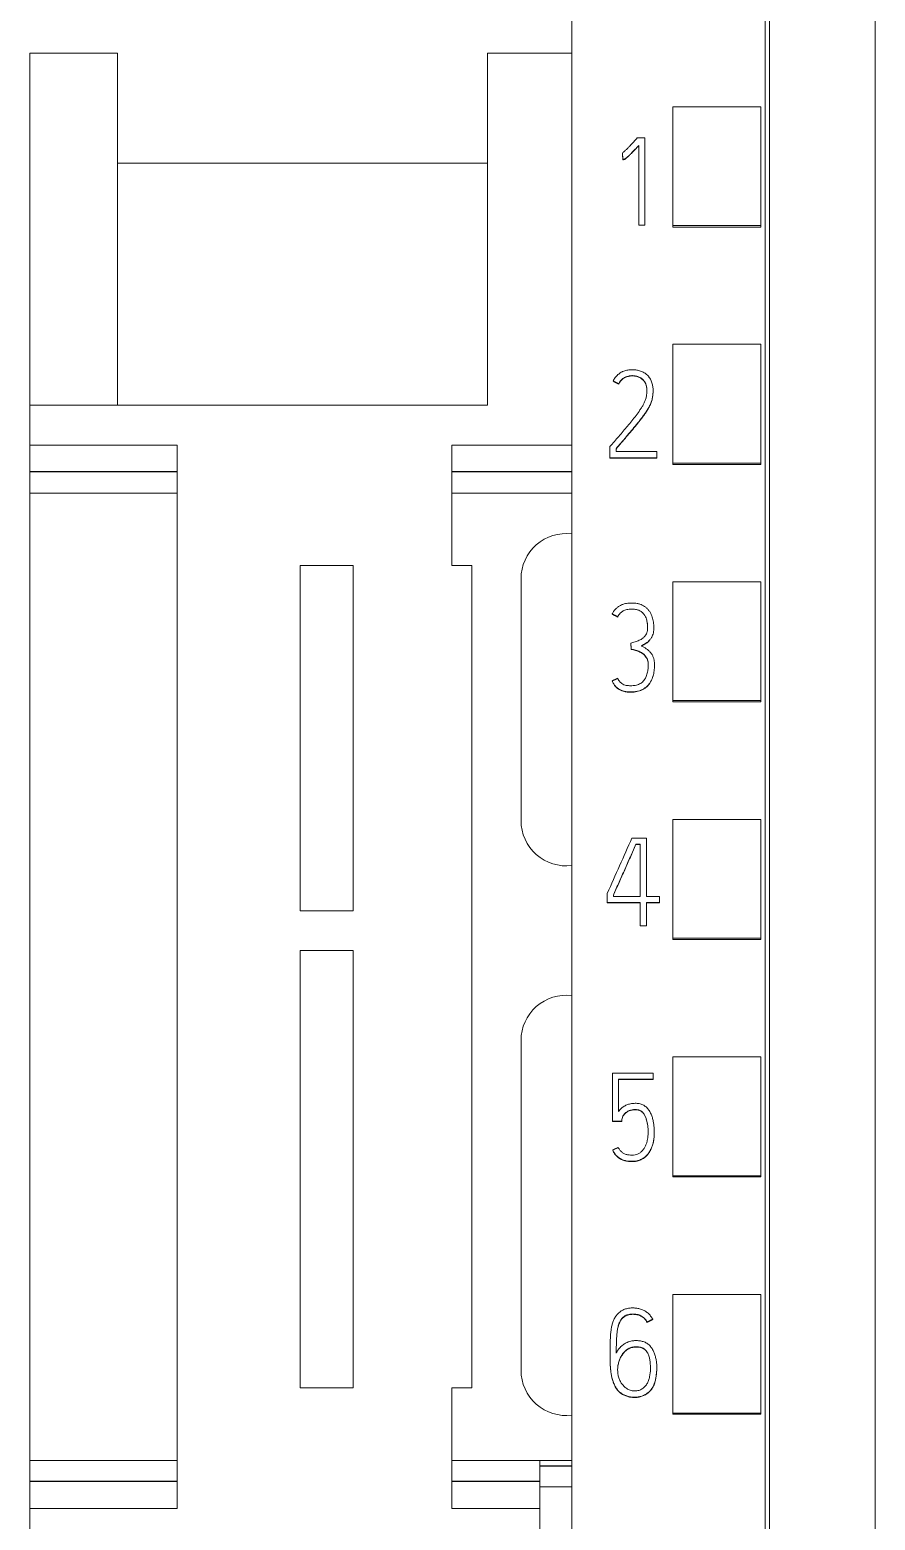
# Model space of a CAD drawing. Header units: millimetres. Extents: x 0 to 594, y 0 to 420.
# Drawn here: x 223.05 to 242.27, y 319.14 to 353.04 of the extents above; entities that cross this region are included whole.
import ezdxf

# ---------------------------------------------------------------- set-up
doc = ezdxf.new("R2010")
doc.units = ezdxf.units.MM
doc.layers.add('1', color=7, linetype='Continuous')

msp = doc.modelspace()

# ---------------------------------------------------------------- linework, layer by layer
at = {"layer": '1', "color": 7, "linetype": 'Continuous', "lineweight": 13}
for p, q in [((235.371, 360.281), (235.371, 246.863)), ((239.771, 358.001), (239.771, 249.185)), ((223.046, 352.501), (223.046, 344.501)), ((225.037, 352.501), (223.046, 352.501)), ((225.037, 352.501), (225.037, 344.501)), ((233.455, 352.501), (233.455, 352.501)), ((233.455, 352.501), (235.371, 352.501)), ((235.371, 352.501), (233.455, 352.501)), ((233.455, 352.501), (233.455, 344.501)), ((237.671, 348.582), (237.671, 351.285)), ((239.671, 351.285), (237.671, 351.285)), ((239.671, 348.582), (239.671, 351.285)), ((237.035, 350.577), (236.86, 350.577)), ((237.035, 348.595), (237.035, 350.577)), ((236.524, 350.233), (236.524, 350.227)), ((236.896, 350.406), (236.896, 348.595)), ((233.455, 350.005), (225.037, 350.005)), ((236.533, 350.086), (236.533, 350.08)), ((236.896, 348.595), (236.896, 348.589)), ((236.896, 348.595), (237.035, 348.595)), ((237.035, 348.589), (236.896, 348.589)), ((237.035, 348.595), (237.035, 348.589)), ((239.671, 348.582), (237.671, 348.582)), ((237.671, 348.549), (237.671, 348.582)), ((239.671, 348.549), (237.671, 348.549)), ((239.671, 348.549), (239.671, 348.582)), ((237.671, 343.18), (237.671, 345.883)), ((239.671, 345.883), (237.671, 345.883)), ((239.671, 343.18), (239.671, 345.883)), ((236.313, 345.049), (236.313, 345.043)), ((236.438, 344.985), (236.438, 344.979)), ((237.22, 344.817), (237.22, 344.824)), ((233.455, 344.501), (223.046, 344.501)), ((223.046, 344.501), (223.046, 343.592)), ((223.046, 343.592), (223.046, 342.983)), ((226.396, 343.592), (223.046, 343.592)), ((226.396, 343.592), (226.396, 319.409)), ((232.646, 340.851), (232.646, 343.592)), ((235.371, 343.592), (232.646, 343.592)), ((236.238, 343.558), (236.238, 343.304)), ((236.377, 343.442), (236.377, 343.508)), ((237.304, 343.442), (236.377, 343.442)), ((237.304, 343.304), (237.304, 343.442)), ((236.238, 343.304), (237.304, 343.304)), ((236.238, 343.304), (236.238, 343.297)), ((237.304, 343.297), (236.238, 343.297)), ((237.304, 343.304), (237.304, 343.297)), ((239.671, 343.18), (237.671, 343.18)), ((237.671, 343.149), (237.671, 343.18)), ((239.671, 343.149), (237.671, 343.149)), ((239.671, 343.149), (239.671, 343.18)), ((223.046, 342.501), (223.046, 342.983)), ((223.046, 342.501), (223.046, 320.501)), ((226.396, 342.501), (223.046, 342.501)), ((235.371, 342.501), (232.646, 342.501)), ((229.196, 333.003), (229.196, 340.851)), ((229.196, 340.851), (230.396, 340.851)), ((230.396, 340.851), (230.396, 333.003)), ((233.096, 340.851), (232.646, 340.851)), ((233.096, 322.151), (233.096, 340.851)), ((234.217, 340.551), (234.217, 335.051)), ((237.671, 337.779), (237.671, 340.482)), ((239.671, 340.482), (237.671, 340.482)), ((239.671, 337.779), (239.671, 340.482)), ((236.29, 339.751), (236.29, 339.745)), ((236.417, 339.687), (236.417, 339.681)), ((237.236, 339.433), (237.236, 339.439)), ((236.714, 339.088), (236.714, 339.082)), ((236.723, 338.95), (236.723, 338.944)), ((237.252, 338.583), (237.252, 338.589)), ((236.29, 338.229), (236.29, 338.223)), ((239.671, 337.779), (237.671, 337.779)), ((237.671, 337.749), (237.671, 337.779)), ((239.671, 337.749), (237.671, 337.749)), ((239.671, 337.749), (239.671, 337.779)), ((237.671, 332.377), (237.671, 335.08)), ((239.671, 335.08), (237.671, 335.08)), ((239.671, 332.377), (239.671, 335.08)), ((236.739, 334.654), (237.069, 334.654)), ((237.069, 334.654), (237.069, 333.328)), ((236.831, 334.516), (236.831, 334.51)), ((236.928, 334.516), (236.831, 334.516)), ((236.831, 334.51), (236.928, 334.51)), ((236.928, 333.328), (236.928, 334.516)), ((236.179, 333.19), (236.179, 333.394)), ((236.179, 333.19), (236.179, 333.184)), ((236.928, 333.19), (236.179, 333.19)), ((236.179, 333.184), (236.928, 333.184)), ((236.318, 333.364), (236.318, 333.328)), ((236.318, 333.328), (236.928, 333.328)), ((236.928, 332.662), (236.928, 333.19)), ((237.069, 333.328), (237.363, 333.328)), ((237.069, 333.19), (237.069, 332.662)), ((237.363, 333.19), (237.069, 333.19)), ((237.069, 333.184), (237.363, 333.184)), ((237.363, 333.328), (237.363, 333.19)), ((237.363, 333.19), (237.363, 333.184)), ((230.396, 333.003), (229.196, 333.003)), ((236.928, 332.662), (236.928, 332.656)), ((237.069, 332.662), (236.928, 332.662)), ((236.928, 332.656), (237.069, 332.656)), ((237.069, 332.662), (237.069, 332.656)), ((237.671, 332.35), (237.671, 332.377)), ((239.671, 332.377), (237.671, 332.377)), ((239.671, 332.35), (237.671, 332.35)), ((239.671, 332.35), (239.671, 332.377)), ((229.196, 322.153), (229.196, 332.098)), ((229.196, 332.098), (230.396, 332.098)), ((230.396, 332.098), (230.396, 322.153)), ((234.217, 322.551), (234.217, 330.051)), ((237.671, 326.976), (237.671, 329.678)), ((239.671, 329.678), (237.671, 329.678)), ((239.671, 326.976), (239.671, 329.678)), ((236.295, 329.31), (236.295, 328.216)), ((237.219, 329.31), (236.295, 329.31)), ((236.434, 328.437), (236.434, 329.172)), ((236.434, 329.172), (237.219, 329.172)), ((237.219, 329.166), (236.434, 329.166)), ((237.219, 329.172), (237.219, 329.31)), ((237.219, 329.172), (237.219, 329.166)), ((236.295, 328.216), (236.295, 328.209)), ((236.295, 328.216), (236.506, 328.216)), ((236.506, 328.209), (236.295, 328.209)), ((236.506, 328.216), (236.506, 328.209)), ((237.247, 327.951), (237.247, 327.957)), ((236.301, 327.56), (236.301, 327.554)), ((237.671, 326.95), (237.671, 326.976)), ((239.671, 326.976), (237.671, 326.976)), ((239.671, 326.95), (237.671, 326.95)), ((239.671, 326.95), (239.671, 326.976)), ((237.671, 321.574), (237.671, 324.276)), ((239.671, 324.276), (237.671, 324.276)), ((239.671, 321.574), (239.671, 324.276)), ((237.212, 323.713), (237.212, 323.707)), ((237.085, 323.647), (237.085, 323.641)), ((236.241, 322.909), (236.241, 322.903)), ((237.304, 322.61), (237.304, 322.617)), ((230.396, 322.153), (229.196, 322.153)), ((232.646, 319.409), (232.646, 322.151)), ((232.646, 322.151), (233.096, 322.151)), ((239.671, 321.574), (237.671, 321.574)), ((237.671, 321.55), (237.671, 321.574)), ((239.671, 321.55), (237.671, 321.55)), ((239.671, 321.55), (239.671, 321.574)), ((223.046, 320.501), (223.046, 320.018)), ((226.396, 320.501), (223.046, 320.501)), ((234.646, 320.501), (232.646, 320.501)), ((235.371, 320.501), (234.646, 320.501)), ((234.646, 320.372), (234.646, 319.901)), ((223.046, 320.018), (223.046, 319.409)), ((234.646, 319.901), (234.646, 301.834)), ((235.371, 319.901), (234.646, 319.901)), ((226.396, 319.409), (223.046, 319.409)), ((223.046, 319.409), (223.046, 304.465)), ((234.646, 319.409), (232.646, 319.409))]:
    msp.add_line(p, q, dxfattribs=at)
at = {"layer": '1', "color": 7, "linetype": 'Continuous', "lineweight": 25}
for p, q in [((226.396, 342.983), (223.046, 342.983)), ((235.371, 342.983), (232.646, 342.983)), ((235.371, 320.372), (234.646, 320.372)), ((226.396, 320.018), (223.046, 320.018)), ((234.646, 320.018), (232.646, 320.018))]:
    msp.add_line(p, q, dxfattribs=at)
at = {"layer": '1', "color": 7, "linetype": 'Continuous', "lineweight": 13}
for centre, start, end in [((235.246, 340.551), 83.025, 180), ((235.246, 335.051), 180, 276.975), ((235.246, 330.051), 83.025, 180), ((235.246, 322.551), 180, 276.975)]:
    msp.add_arc(centre, 1.029, start, end, dxfattribs=at)
msp.add_ellipse((222.243, 239.097), major_axis=(445.97, 1008.13), ratio=0.023126, start_param=1.486101, end_param=1.487357, dxfattribs=at)
for points, knots in [([(239.871, 358.186), (239.871, 355.142), (239.871, 345.572), (239.871, 331.402), (239.871, 316.836), (239.871, 302.626), (239.871, 288.332), (239.871, 272.845), (239.871, 260.206), (239.871, 252.241), (239.871, 248.9)], [0, 0, 0, 0, 0.083934, 0.263736, 0.389889, 0.484142, 0.653794, 0.78188, 0.908517, 1, 1, 1, 1]), ([(242.271, 355.121), (242.271, 353.098), (242.271, 344.549), (242.271, 331.402), (242.271, 316.836), (242.271, 302.626), (242.271, 288.332), (242.271, 272.845), (242.271, 260.087), (242.271, 251.205), (242.271, 246.948), (242.271, 246.15)], [0, 0, 0, 0, 0.055935, 0.236292, 0.362833, 0.457376, 0.627551, 0.756032, 0.883059, 0.978086, 1, 1, 1, 1]), ([(236.86, 350.577), (236.833, 350.547), (236.806, 350.518), (236.752, 350.458), (236.725, 350.429), (236.683, 350.385), (236.669, 350.371), (236.642, 350.342), (236.628, 350.328), (236.599, 350.299), (236.584, 350.286), (236.555, 350.259), (236.539, 350.246), (236.524, 350.233)], [0, 0, 0, 0, 0.25, 0.25, 0.5, 0.5, 0.625, 0.625, 0.75, 0.75, 0.875, 0.875, 1, 1, 1, 1]), ([(236.533, 350.086), (236.538, 350.086), (236.543, 350.087), (236.553, 350.089), (236.558, 350.09), (236.568, 350.094), (236.572, 350.096), (236.581, 350.101), (236.585, 350.104), (236.598, 350.113), (236.606, 350.119), (236.622, 350.132), (236.63, 350.138), (236.653, 350.158), (236.668, 350.172), (236.697, 350.2), (236.712, 350.215), (236.755, 350.258), (236.784, 350.287), (236.84, 350.347), (236.868, 350.376), (236.896, 350.406)], [0, 0, 0, 0, 0.03125, 0.03125, 0.0625, 0.0625, 0.09375, 0.09375, 0.125, 0.125, 0.1875, 0.1875, 0.25, 0.25, 0.375, 0.375, 0.5, 0.5, 0.75, 0.75, 1, 1, 1, 1]), ([(236.896, 350.4), (236.868, 350.37), (236.84, 350.34), (236.784, 350.281), (236.755, 350.252), (236.712, 350.209), (236.697, 350.194), (236.668, 350.166), (236.653, 350.152), (236.63, 350.132), (236.622, 350.125), (236.606, 350.113), (236.598, 350.106), (236.585, 350.098), (236.581, 350.095), (236.572, 350.09), (236.568, 350.087), (236.558, 350.084), (236.553, 350.083), (236.543, 350.081), (236.538, 350.08), (236.533, 350.08)], [0, 0, 0, 0, 0.25, 0.25, 0.5, 0.5, 0.625, 0.625, 0.75, 0.75, 0.8125, 0.8125, 0.875, 0.875, 0.90625, 0.90625, 0.9375, 0.9375, 0.96875, 0.96875, 1, 1, 1, 1]), ([(236.438, 344.985), (236.45, 345.009), (236.463, 345.031), (236.487, 345.061), (236.496, 345.07), (236.515, 345.088), (236.525, 345.097), (236.556, 345.12), (236.579, 345.132), (236.627, 345.151), (236.652, 345.159), (236.69, 345.166), (236.703, 345.168), (236.729, 345.17), (236.742, 345.17), (236.781, 345.17), (236.807, 345.167), (236.844, 345.159), (236.857, 345.155), (236.882, 345.147), (236.894, 345.142), (236.929, 345.125), (236.951, 345.112), (236.981, 345.087), (236.991, 345.079), (237.009, 345.06), (237.017, 345.05), (237.028, 345.034), (237.032, 345.028), (237.038, 345.017), (237.047, 345), (237.054, 344.982), (237.062, 344.957), (237.066, 344.944), (237.071, 344.919), (237.073, 344.906), (237.076, 344.881), (237.078, 344.868), (237.079, 344.842), (237.079, 344.829), (237.079, 344.804), (237.079, 344.791), (237.077, 344.765), (237.076, 344.752), (237.07, 344.714), (237.065, 344.689), (237.056, 344.651), (237.052, 344.639), (237.044, 344.614), (237.039, 344.602), (237.024, 344.566), (237.013, 344.543), (236.99, 344.498), (236.977, 344.476), (236.95, 344.432), (236.936, 344.411), (236.894, 344.347), (236.864, 344.305), (236.771, 344.182), (236.706, 344.103), (236.607, 343.985), (236.574, 343.946), (236.507, 343.868), (236.474, 343.829), (236.407, 343.751), (236.373, 343.713), (236.306, 343.635), (236.272, 343.596), (236.238, 343.558)], [0, 0, 0, 0, 0.03125, 0.03125, 0.046875, 0.046875, 0.0625, 0.0625, 0.09375, 0.09375, 0.125, 0.125, 0.140625, 0.140625, 0.15625, 0.15625, 0.1875, 0.1875, 0.203125, 0.203125, 0.21875, 0.21875, 0.25, 0.25, 0.265625, 0.265625, 0.28125, 0.28125, 0.289063, 0.289063, 0.296875, 0.3125, 0.3125, 0.328125, 0.328125, 0.34375, 0.34375, 0.359375, 0.359375, 0.375, 0.375, 0.390625, 0.390625, 0.40625, 0.40625, 0.4375, 0.4375, 0.453125, 0.453125, 0.46875, 0.46875, 0.5, 0.5, 0.53125, 0.53125, 0.5625, 0.5625, 0.625, 0.625, 0.75, 0.75, 0.8125, 0.8125, 0.875, 0.875, 0.9375, 0.9375, 1, 1, 1, 1]), ([(236.377, 343.508), (236.416, 343.554), (236.455, 343.6), (236.533, 343.691), (236.572, 343.737), (236.65, 343.828), (236.69, 343.874), (236.767, 343.966), (236.805, 344.012), (236.881, 344.105), (236.919, 344.152), (236.974, 344.224), (236.992, 344.248), (237.027, 344.297), (237.044, 344.322), (237.077, 344.372), (237.093, 344.397), (237.124, 344.449), (237.138, 344.476), (237.157, 344.516), (237.163, 344.53), (237.174, 344.558), (237.179, 344.572), (237.193, 344.616), (237.2, 344.645), (237.212, 344.704), (237.216, 344.733), (237.219, 344.778), (237.22, 344.793), (237.221, 344.823), (237.22, 344.838), (237.219, 344.884), (237.215, 344.913), (237.207, 344.958), (237.204, 344.972), (237.196, 345.002), (237.192, 345.016), (237.181, 345.045), (237.175, 345.058), (237.162, 345.085), (237.155, 345.098), (237.143, 345.117), (237.138, 345.124), (237.129, 345.136), (237.125, 345.142), (237.11, 345.159), (237.1, 345.17), (237.079, 345.192), (237.067, 345.202), (237.05, 345.216), (237.043, 345.22), (237.031, 345.229), (237.024, 345.233), (236.991, 345.252), (236.963, 345.264), (236.921, 345.279), (236.906, 345.283), (236.877, 345.291), (236.862, 345.295), (236.832, 345.3), (236.817, 345.302), (236.787, 345.304), (236.772, 345.305), (236.741, 345.306), (236.726, 345.306), (236.696, 345.304), (236.681, 345.303), (236.636, 345.298), (236.606, 345.292), (236.563, 345.278), (236.549, 345.273), (236.528, 345.264), (236.521, 345.26), (236.507, 345.254), (236.5, 345.25), (236.468, 345.231), (236.443, 345.213), (236.409, 345.183), (236.398, 345.172), (236.378, 345.15), (236.368, 345.139), (236.341, 345.102), (236.326, 345.077), (236.313, 345.049)], [0, 0, 0, 0, 0.0625, 0.0625, 0.125, 0.125, 0.1875, 0.1875, 0.25, 0.25, 0.3125, 0.3125, 0.34375, 0.34375, 0.375, 0.375, 0.40625, 0.40625, 0.4375, 0.4375, 0.453125, 0.453125, 0.46875, 0.46875, 0.5, 0.5, 0.53125, 0.53125, 0.546875, 0.546875, 0.5625, 0.5625, 0.59375, 0.59375, 0.609375, 0.609375, 0.625, 0.625, 0.640625, 0.640625, 0.65625, 0.65625, 0.664062, 0.664062, 0.671875, 0.671875, 0.6875, 0.6875, 0.703125, 0.703125, 0.710937, 0.710937, 0.71875, 0.71875, 0.75, 0.75, 0.765625, 0.765625, 0.78125, 0.78125, 0.796875, 0.796875, 0.8125, 0.8125, 0.828125, 0.828125, 0.84375, 0.84375, 0.875, 0.875, 0.890625, 0.890625, 0.898438, 0.898438, 0.90625, 0.90625, 0.9375, 0.9375, 0.953125, 0.953125, 0.96875, 0.96875, 1, 1, 1, 1]), ([(237.079, 344.814), (237.079, 344.825), (237.079, 344.835), (237.078, 344.858), (237.077, 344.871), (237.074, 344.897), (237.072, 344.909), (237.067, 344.935), (237.063, 344.948), (237.056, 344.972), (237.051, 344.984), (237.043, 345.002), (237.04, 345.008), (237.033, 345.019), (237.03, 345.025), (237.012, 345.052), (236.994, 345.071), (236.969, 345.091), (236.963, 345.095), (236.953, 345.103), (236.937, 345.114), (236.908, 345.13), (236.884, 345.14), (236.859, 345.148), (236.847, 345.152), (236.809, 345.161), (236.783, 345.164), (236.731, 345.164), (236.705, 345.162), (236.666, 345.155), (236.654, 345.152), (236.629, 345.145), (236.616, 345.141), (236.592, 345.131), (236.58, 345.126), (236.557, 345.113), (236.546, 345.106), (236.514, 345.083), (236.496, 345.065), (236.472, 345.035), (236.464, 345.024), (236.45, 345.002), (236.444, 344.991), (236.438, 344.979)], [0, 0, 0, 0, 0.034222, 0.034222, 0.076212, 0.076212, 0.118203, 0.118203, 0.160193, 0.160193, 0.202183, 0.202183, 0.223179, 0.223179, 0.244174, 0.244174, 0.328155, 0.328155, 0.34915, 0.34915, 0.370145, 0.412135, 0.454126, 0.454126, 0.496116, 0.496116, 0.580097, 0.580097, 0.664077, 0.664077, 0.706068, 0.706068, 0.748058, 0.748058, 0.790048, 0.790048, 0.832039, 0.832039, 0.916019, 0.916019, 0.95801, 0.95801, 1, 1, 1, 1]), ([(237.22, 344.817), (237.22, 344.812), (237.22, 344.806), (237.22, 344.785), (237.219, 344.77), (237.216, 344.725), (237.211, 344.695), (237.2, 344.637), (237.193, 344.608), (237.178, 344.565), (237.173, 344.55), (237.162, 344.522), (237.156, 344.508), (237.137, 344.467), (237.123, 344.441), (237.092, 344.389), (237.076, 344.364), (237.043, 344.314), (237.026, 344.29), (236.991, 344.241), (236.973, 344.217), (236.919, 344.145), (236.881, 344.099), (236.805, 344.006), (236.767, 343.959), (236.689, 343.867), (236.65, 343.822), (236.572, 343.73), (236.533, 343.685), (236.455, 343.593), (236.416, 343.547), (236.377, 343.502)], [0, 0, 0, 0, 0.010489, 0.010489, 0.038761, 0.038761, 0.095304, 0.095304, 0.151848, 0.151848, 0.180119, 0.180119, 0.208391, 0.208391, 0.264935, 0.264935, 0.321478, 0.321478, 0.378022, 0.378022, 0.434565, 0.434565, 0.547652, 0.547652, 0.660739, 0.660739, 0.773826, 0.773826, 0.886913, 0.886913, 1, 1, 1, 1]), ([(236.953, 339.024), (236.971, 339.033), (236.988, 339.043), (237.023, 339.063), (237.04, 339.073), (237.065, 339.089), (237.073, 339.095), (237.089, 339.107), (237.097, 339.113), (237.112, 339.126), (237.119, 339.133), (237.133, 339.148), (237.14, 339.155), (237.16, 339.178), (237.172, 339.195), (237.187, 339.22), (237.192, 339.229), (237.201, 339.247), (237.205, 339.257), (237.216, 339.285), (237.222, 339.304), (237.23, 339.343), (237.232, 339.363), (237.235, 339.404), (237.236, 339.424), (237.236, 339.464), (237.235, 339.484), (237.231, 339.544), (237.226, 339.583), (237.212, 339.642), (237.207, 339.662), (237.195, 339.7), (237.181, 339.738), (237.162, 339.774), (237.141, 339.808), (237.129, 339.825), (237.104, 339.856), (237.083, 339.877), (237.06, 339.897), (237.044, 339.909), (237.036, 339.915), (236.994, 339.944), (236.957, 339.961), (236.909, 339.976), (236.899, 339.979), (236.879, 339.984), (236.85, 339.991), (236.8, 339.997), (236.759, 339.999), (236.719, 340), (236.699, 339.999), (236.638, 339.995), (236.599, 339.989), (236.551, 339.975), (236.541, 339.971), (236.522, 339.964), (236.512, 339.961), (236.485, 339.948), (236.449, 339.93), (236.416, 339.906), (236.392, 339.887), (236.384, 339.88), (236.37, 339.866), (236.363, 339.859), (236.342, 339.837), (236.33, 339.821), (236.313, 339.796), (236.308, 339.787), (236.298, 339.769), (236.294, 339.76), (236.29, 339.751)], [0, 0, 0, 0, 0.03125, 0.03125, 0.0625, 0.0625, 0.078125, 0.078125, 0.09375, 0.09375, 0.109375, 0.109375, 0.125, 0.125, 0.15625, 0.15625, 0.171875, 0.171875, 0.1875, 0.1875, 0.21875, 0.21875, 0.25, 0.25, 0.28125, 0.28125, 0.3125, 0.3125, 0.375, 0.375, 0.40625, 0.40625, 0.4375, 0.46875, 0.46875, 0.5, 0.5, 0.53125, 0.546875, 0.546875, 0.5625, 0.5625, 0.625, 0.625, 0.640625, 0.640625, 0.65625, 0.6875, 0.71875, 0.71875, 0.75, 0.75, 0.8125, 0.8125, 0.828125, 0.828125, 0.84375, 0.84375, 0.875, 0.90625, 0.90625, 0.921875, 0.921875, 0.9375, 0.9375, 0.96875, 0.96875, 0.984375, 0.984375, 1, 1, 1, 1]), ([(236.417, 339.687), (236.425, 339.702), (236.433, 339.716), (236.451, 339.743), (236.462, 339.756), (236.479, 339.774), (236.485, 339.78), (236.498, 339.79), (236.504, 339.795), (236.518, 339.805), (236.524, 339.81), (236.538, 339.818), (236.546, 339.822), (236.568, 339.833), (236.584, 339.839), (236.616, 339.848), (236.632, 339.852), (236.664, 339.857), (236.681, 339.859), (236.714, 339.861), (236.731, 339.862), (236.78, 339.861), (236.813, 339.857), (236.853, 339.847), (236.861, 339.845), (236.877, 339.84), (236.885, 339.837), (236.908, 339.828), (236.923, 339.821), (236.944, 339.807), (236.951, 339.803), (236.964, 339.792), (236.97, 339.787), (236.988, 339.77), (237, 339.758), (237.015, 339.738), (237.02, 339.732), (237.029, 339.718), (237.042, 339.697), (237.053, 339.675), (237.065, 339.644), (237.071, 339.628), (237.08, 339.596), (237.083, 339.58), (237.091, 339.532), (237.094, 339.499), (237.095, 339.45), (237.094, 339.433), (237.093, 339.4), (237.092, 339.384), (237.088, 339.359), (237.086, 339.351), (237.082, 339.335), (237.079, 339.327), (237.071, 339.304), (237.063, 339.289), (237.05, 339.268), (237.045, 339.262), (237.035, 339.248), (237.03, 339.242), (237.019, 339.23), (237.013, 339.224), (237.001, 339.212), (236.995, 339.207), (236.975, 339.191), (236.961, 339.182), (236.933, 339.165), (236.919, 339.158), (236.889, 339.144), (236.873, 339.138), (236.842, 339.127), (236.826, 339.122), (236.778, 339.107), (236.746, 339.097), (236.714, 339.088)], [0, 0, 0, 0, 0.03125, 0.03125, 0.0625, 0.0625, 0.078125, 0.078125, 0.09375, 0.09375, 0.109375, 0.109375, 0.125, 0.125, 0.15625, 0.15625, 0.1875, 0.1875, 0.21875, 0.21875, 0.25, 0.25, 0.3125, 0.3125, 0.328125, 0.328125, 0.34375, 0.34375, 0.375, 0.375, 0.390625, 0.390625, 0.40625, 0.40625, 0.4375, 0.4375, 0.453125, 0.453125, 0.46875, 0.5, 0.5, 0.53125, 0.53125, 0.5625, 0.5625, 0.625, 0.625, 0.65625, 0.65625, 0.6875, 0.6875, 0.703125, 0.703125, 0.71875, 0.71875, 0.75, 0.75, 0.765625, 0.765625, 0.78125, 0.78125, 0.796875, 0.796875, 0.8125, 0.8125, 0.84375, 0.84375, 0.875, 0.875, 0.90625, 0.90625, 0.9375, 0.9375, 1, 1, 1, 1]), ([(237.094, 339.444), (237.094, 339.448), (237.094, 339.453), (237.094, 339.49), (237.092, 339.522), (237.085, 339.565), (237.082, 339.576), (237.08, 339.587)], [0, 0, 0, 0, 0.087818, 0.087818, 0.771228, 0.771228, 1, 1, 1, 1]), ([(236.29, 338.229), (236.298, 338.209), (236.308, 338.191), (236.329, 338.155), (236.34, 338.137), (236.36, 338.112), (236.367, 338.104), (236.382, 338.089), (236.39, 338.082), (236.413, 338.062), (236.431, 338.05), (236.458, 338.034), (236.467, 338.029), (236.486, 338.02), (236.496, 338.015), (236.525, 338.004), (236.545, 337.997), (236.586, 337.987), (236.607, 337.984), (236.649, 337.979), (236.67, 337.978), (236.712, 337.977), (236.733, 337.977), (236.775, 337.98), (236.796, 337.982), (236.827, 337.986), (236.838, 337.988), (236.858, 337.992), (236.869, 337.995), (236.899, 338.002), (236.919, 338.009), (236.948, 338.02), (236.958, 338.024), (236.977, 338.033), (236.987, 338.038), (237.014, 338.054), (237.032, 338.065), (237.065, 338.09), (237.081, 338.104), (237.11, 338.134), (237.124, 338.15), (237.149, 338.184), (237.16, 338.202), (237.175, 338.229), (237.18, 338.239), (237.189, 338.258), (237.193, 338.267), (237.213, 338.316), (237.225, 338.356), (237.238, 338.417), (237.241, 338.438), (237.247, 338.479), (237.249, 338.5), (237.252, 338.542), (237.252, 338.563), (237.252, 338.605), (237.252, 338.625), (237.249, 338.667), (237.246, 338.687), (237.24, 338.718), (237.237, 338.729), (237.231, 338.749), (237.228, 338.759), (237.216, 338.789), (237.207, 338.808), (237.191, 338.835), (237.186, 338.844), (237.173, 338.862), (237.167, 338.87), (237.146, 338.894), (237.131, 338.909), (237.099, 338.936), (237.081, 338.949), (237.046, 338.972), (237.027, 338.983), (236.99, 339.004), (236.972, 339.015), (236.953, 339.024)], [0, 0, 0, 0, 0.03125, 0.03125, 0.0625, 0.0625, 0.078125, 0.078125, 0.09375, 0.09375, 0.125, 0.125, 0.140625, 0.140625, 0.15625, 0.15625, 0.1875, 0.1875, 0.21875, 0.21875, 0.25, 0.25, 0.28125, 0.28125, 0.3125, 0.3125, 0.328125, 0.328125, 0.34375, 0.34375, 0.375, 0.375, 0.390625, 0.390625, 0.40625, 0.40625, 0.4375, 0.4375, 0.46875, 0.46875, 0.5, 0.5, 0.53125, 0.53125, 0.546875, 0.546875, 0.5625, 0.5625, 0.625, 0.625, 0.65625, 0.65625, 0.6875, 0.6875, 0.71875, 0.71875, 0.75, 0.75, 0.78125, 0.78125, 0.796875, 0.796875, 0.8125, 0.8125, 0.84375, 0.84375, 0.859375, 0.859375, 0.875, 0.875, 0.90625, 0.90625, 0.9375, 0.9375, 0.96875, 0.96875, 1, 1, 1, 1]), ([(236.723, 338.95), (236.757, 338.944), (236.79, 338.936), (236.84, 338.922), (236.856, 338.917), (236.888, 338.906), (236.904, 338.899), (236.927, 338.888), (236.935, 338.883), (236.95, 338.875), (236.958, 338.871), (236.979, 338.857), (236.993, 338.846), (237.013, 338.83), (237.019, 338.824), (237.032, 338.811), (237.037, 338.805), (237.054, 338.785), (237.064, 338.771), (237.077, 338.749), (237.081, 338.741), (237.088, 338.725), (237.092, 338.717), (237.1, 338.693), (237.104, 338.676), (237.109, 338.642), (237.11, 338.625), (237.111, 338.59), (237.111, 338.573), (237.108, 338.522), (237.105, 338.488), (237.096, 338.437), (237.092, 338.42), (237.084, 338.387), (237.079, 338.37), (237.068, 338.337), (237.062, 338.321), (237.051, 338.298), (237.047, 338.29), (237.038, 338.275), (237.033, 338.268), (237.009, 338.232), (236.986, 338.207), (236.951, 338.181), (236.943, 338.177), (236.929, 338.168), (236.921, 338.163), (236.898, 338.152), (236.882, 338.146), (236.848, 338.135), (236.832, 338.131), (236.798, 338.124), (236.764, 338.12), (236.729, 338.118), (236.694, 338.118), (236.677, 338.119), (236.643, 338.122), (236.625, 338.124), (236.592, 338.131), (236.575, 338.136), (236.542, 338.148), (236.527, 338.156), (236.505, 338.171), (236.498, 338.176), (236.485, 338.187), (236.479, 338.193), (236.467, 338.206), (236.462, 338.212), (236.451, 338.226), (236.446, 338.233), (236.432, 338.255), (236.424, 338.271), (236.417, 338.287)], [0, 0, 0, 0, 0.0625, 0.0625, 0.09375, 0.09375, 0.125, 0.125, 0.140625, 0.140625, 0.15625, 0.15625, 0.1875, 0.1875, 0.203125, 0.203125, 0.21875, 0.21875, 0.25, 0.25, 0.265625, 0.265625, 0.28125, 0.28125, 0.3125, 0.3125, 0.34375, 0.34375, 0.375, 0.375, 0.4375, 0.4375, 0.46875, 0.46875, 0.5, 0.5, 0.53125, 0.53125, 0.546875, 0.546875, 0.5625, 0.5625, 0.625, 0.625, 0.640625, 0.640625, 0.65625, 0.65625, 0.6875, 0.6875, 0.71875, 0.71875, 0.75, 0.78125, 0.78125, 0.8125, 0.8125, 0.84375, 0.84375, 0.875, 0.875, 0.90625, 0.90625, 0.921875, 0.921875, 0.9375, 0.9375, 0.953125, 0.953125, 0.96875, 0.96875, 1, 1, 1, 1]), ([(237.111, 338.586), (237.111, 338.591), (237.111, 338.596), (237.111, 338.61), (237.11, 338.619), (237.109, 338.636), (237.108, 338.645), (237.104, 338.67), (237.1, 338.687), (237.092, 338.711), (237.088, 338.719), (237.081, 338.735), (237.077, 338.743), (237.064, 338.765), (237.054, 338.779), (237.032, 338.805), (237.019, 338.818), (236.993, 338.84), (236.979, 338.85), (236.95, 338.869), (236.935, 338.878), (236.904, 338.893), (236.888, 338.899), (236.856, 338.911), (236.84, 338.916), (236.79, 338.93), (236.757, 338.938), (236.723, 338.944)], [0, 0, 0, 0, 0.026635, 0.026635, 0.070879, 0.070879, 0.115123, 0.115123, 0.20361, 0.20361, 0.247854, 0.247854, 0.292098, 0.292098, 0.380586, 0.380586, 0.469074, 0.469074, 0.557561, 0.557561, 0.646049, 0.646049, 0.734537, 0.734537, 0.823025, 0.823025, 1, 1, 1, 1]), ([(237.142, 339.151), (237.13, 339.138), (237.118, 339.126), (237.098, 339.108), (237.09, 339.102), (237.074, 339.089), (237.066, 339.084), (237.041, 339.067), (237.024, 339.057), (236.989, 339.037), (236.971, 339.027), (236.953, 339.018)], [0, 0, 0, 0, 0.218648, 0.218648, 0.348874, 0.348874, 0.479099, 0.479099, 0.739549, 0.739549, 1, 1, 1, 1]), ([(237.252, 338.583), (237.252, 338.582), (237.252, 338.582), (237.252, 338.56), (237.252, 338.539), (237.249, 338.497), (237.247, 338.477), (237.242, 338.435), (237.238, 338.414), (237.226, 338.353), (237.214, 338.313), (237.195, 338.265), (237.191, 338.255), (237.182, 338.236), (237.177, 338.227), (237.162, 338.199), (237.151, 338.181), (237.126, 338.147), (237.113, 338.131), (237.091, 338.108), (237.083, 338.101), (237.067, 338.087), (237.059, 338.08), (237.034, 338.06), (237.017, 338.049), (236.989, 338.033), (236.98, 338.028), (236.961, 338.019), (236.951, 338.015), (236.902, 337.996), (236.861, 337.985), (236.798, 337.976), (236.777, 337.974), (236.735, 337.971), (236.714, 337.971), (236.672, 337.972), (236.651, 337.973), (236.619, 337.976), (236.609, 337.978), (236.588, 337.981), (236.577, 337.983), (236.546, 337.991), (236.526, 337.997), (236.497, 338.009), (236.487, 338.013), (236.468, 338.022), (236.459, 338.027), (236.431, 338.043), (236.414, 338.055), (236.39, 338.076), (236.382, 338.083), (236.367, 338.098), (236.36, 338.106), (236.34, 338.131), (236.329, 338.148), (236.308, 338.185), (236.298, 338.203), (236.29, 338.223)], [0, 0, 0, 0, 0.001389, 0.001389, 0.044807, 0.044807, 0.088225, 0.088225, 0.131643, 0.131643, 0.218479, 0.218479, 0.240188, 0.240188, 0.261896, 0.261896, 0.305314, 0.305314, 0.348732, 0.348732, 0.370441, 0.370441, 0.39215, 0.39215, 0.435568, 0.435568, 0.457277, 0.457277, 0.478986, 0.478986, 0.565821, 0.565821, 0.609239, 0.609239, 0.652657, 0.652657, 0.696075, 0.696075, 0.717784, 0.717784, 0.739493, 0.739493, 0.782911, 0.782911, 0.80462, 0.80462, 0.826329, 0.826329, 0.869746, 0.869746, 0.891455, 0.891455, 0.913164, 0.913164, 0.956582, 0.956582, 1, 1, 1, 1]), ([(236.831, 334.516), (236.82, 334.492), (236.81, 334.468), (236.788, 334.42), (236.778, 334.396), (236.746, 334.324), (236.725, 334.276), (236.682, 334.18), (236.661, 334.131), (236.618, 334.035), (236.597, 333.987), (236.554, 333.892), (236.533, 333.844), (236.49, 333.748), (236.468, 333.7), (236.426, 333.604), (236.404, 333.556), (236.372, 333.484), (236.361, 333.46), (236.345, 333.424), (236.339, 333.412), (236.329, 333.388), (236.323, 333.376), (236.318, 333.364)], [0, 0, 0, 0, 0.0625, 0.0625, 0.125, 0.125, 0.25, 0.25, 0.375, 0.375, 0.5, 0.5, 0.625, 0.625, 0.75, 0.75, 0.875, 0.875, 0.9375, 0.9375, 0.96875, 0.96875, 1, 1, 1, 1]), ([(236.318, 333.358), (236.323, 333.37), (236.329, 333.382), (236.339, 333.406), (236.345, 333.418), (236.361, 333.453), (236.372, 333.477), (236.404, 333.549), (236.426, 333.597), (236.468, 333.693), (236.49, 333.741), (236.533, 333.837), (236.554, 333.885), (236.597, 333.981), (236.618, 334.029), (236.661, 334.125), (236.682, 334.173), (236.725, 334.27), (236.746, 334.318), (236.778, 334.39), (236.788, 334.414), (236.81, 334.462), (236.82, 334.486), (236.831, 334.51)], [0, 0, 0, 0, 0.03125, 0.03125, 0.0625, 0.0625, 0.125, 0.125, 0.25, 0.25, 0.375, 0.375, 0.5, 0.5, 0.625, 0.625, 0.75, 0.75, 0.875, 0.875, 0.9375, 0.9375, 1, 1, 1, 1]), ([(236.301, 327.56), (236.313, 327.534), (236.327, 327.509), (236.351, 327.473), (236.36, 327.461), (236.378, 327.439), (236.389, 327.428), (236.41, 327.409), (236.421, 327.4), (236.445, 327.383), (236.457, 327.375), (236.481, 327.36), (236.494, 327.353), (236.521, 327.341), (236.534, 327.335), (236.562, 327.326), (236.576, 327.322), (236.604, 327.315), (236.619, 327.312), (236.648, 327.308), (236.662, 327.307), (236.684, 327.306), (236.692, 327.305), (236.706, 327.305), (236.713, 327.304), (236.735, 327.303), (236.75, 327.303), (236.779, 327.304), (236.794, 327.305), (236.823, 327.308), (236.837, 327.311), (236.866, 327.317), (236.881, 327.321), (236.922, 327.334), (236.949, 327.346), (236.988, 327.368), (237, 327.376), (237.024, 327.393), (237.036, 327.402), (237.057, 327.421), (237.068, 327.431), (237.088, 327.453), (237.098, 327.464), (237.125, 327.499), (237.14, 327.524), (237.161, 327.562), (237.168, 327.575), (237.18, 327.601), (237.186, 327.615), (237.202, 327.656), (237.211, 327.684), (237.226, 327.74), (237.232, 327.768), (237.238, 327.811), (237.24, 327.826), (237.243, 327.855), (237.244, 327.869), (237.247, 327.913), (237.247, 327.942), (237.247, 328.001), (237.244, 328.059), (237.239, 328.117), (237.231, 328.174), (237.226, 328.203), (237.217, 328.246), (237.213, 328.26), (237.206, 328.289), (237.202, 328.303), (237.188, 328.344), (237.177, 328.372), (237.158, 328.411), (237.151, 328.424), (237.136, 328.449), (237.128, 328.462), (237.102, 328.497), (237.083, 328.519), (237.038, 328.558), (237.014, 328.574), (236.974, 328.594), (236.96, 328.599), (236.932, 328.609), (236.918, 328.612), (236.889, 328.618), (236.874, 328.619), (236.845, 328.622), (236.83, 328.622), (236.8, 328.622), (236.786, 328.621), (236.757, 328.618), (236.742, 328.617), (236.713, 328.612), (236.699, 328.609), (236.67, 328.602), (236.656, 328.598), (236.628, 328.588), (236.614, 328.583), (236.588, 328.571), (236.575, 328.564), (236.55, 328.548), (236.537, 328.54), (236.514, 328.522), (236.503, 328.513), (236.481, 328.493), (236.471, 328.482), (236.452, 328.46), (236.443, 328.449), (236.434, 328.437)], [0, 0, 0, 0, 0.03125, 0.03125, 0.046875, 0.046875, 0.0625, 0.0625, 0.078125, 0.078125, 0.09375, 0.09375, 0.109375, 0.109375, 0.125, 0.125, 0.140625, 0.140625, 0.15625, 0.15625, 0.171875, 0.171875, 0.179688, 0.179688, 0.1875, 0.1875, 0.203125, 0.203125, 0.21875, 0.21875, 0.234375, 0.234375, 0.25, 0.25, 0.28125, 0.28125, 0.296875, 0.296875, 0.3125, 0.3125, 0.328125, 0.328125, 0.34375, 0.34375, 0.375, 0.375, 0.390625, 0.390625, 0.40625, 0.40625, 0.4375, 0.4375, 0.46875, 0.46875, 0.484375, 0.484375, 0.5, 0.5, 0.53125, 0.53125, 0.5625, 0.59375, 0.59375, 0.625, 0.625, 0.640625, 0.640625, 0.65625, 0.65625, 0.6875, 0.6875, 0.703125, 0.703125, 0.71875, 0.71875, 0.75, 0.75, 0.78125, 0.78125, 0.796875, 0.796875, 0.8125, 0.8125, 0.828125, 0.828125, 0.84375, 0.84375, 0.859375, 0.859375, 0.875, 0.875, 0.890625, 0.890625, 0.90625, 0.90625, 0.921875, 0.921875, 0.9375, 0.9375, 0.953125, 0.953125, 0.96875, 0.96875, 0.984375, 0.984375, 1, 1, 1, 1]), ([(236.506, 328.216), (236.507, 328.239), (236.51, 328.261), (236.519, 328.295), (236.523, 328.306), (236.532, 328.327), (236.537, 328.337), (236.549, 328.357), (236.556, 328.366), (236.571, 328.384), (236.579, 328.392), (236.596, 328.407), (236.605, 328.415), (236.624, 328.428), (236.634, 328.434), (236.654, 328.446), (236.664, 328.451), (236.686, 328.46), (236.696, 328.464), (236.73, 328.474), (236.753, 328.478), (236.787, 328.481), (236.799, 328.481), (236.822, 328.481), (236.833, 328.48), (236.856, 328.478), (236.868, 328.477), (236.885, 328.473), (236.89, 328.472), (236.901, 328.468), (236.907, 328.467), (236.923, 328.461), (236.934, 328.456), (236.953, 328.444), (236.963, 328.437), (236.98, 328.421), (236.988, 328.413), (237.003, 328.395), (237.009, 328.385), (237.028, 328.356), (237.038, 328.335), (237.056, 328.293), (237.064, 328.271), (237.083, 328.205), (237.092, 328.16), (237.101, 328.092), (237.103, 328.069), (237.106, 328.024), (237.107, 328.001), (237.108, 327.932), (237.106, 327.886), (237.097, 327.818), (237.094, 327.796), (237.086, 327.762), (237.083, 327.751), (237.077, 327.729), (237.074, 327.718), (237.063, 327.685), (237.054, 327.663), (237.038, 327.632), (237.033, 327.622), (237.021, 327.602), (237.015, 327.593), (236.994, 327.564), (236.98, 327.547), (236.955, 327.523), (236.946, 327.515), (236.928, 327.501), (236.918, 327.494), (236.899, 327.482), (236.889, 327.476), (236.868, 327.467), (236.857, 327.463), (236.823, 327.452), (236.8, 327.449), (236.766, 327.445), (236.754, 327.445), (236.731, 327.444), (236.719, 327.444), (236.684, 327.445), (236.661, 327.448), (236.628, 327.455), (236.616, 327.457), (236.594, 327.465), (236.583, 327.469), (236.551, 327.483), (236.532, 327.495), (236.504, 327.517), (236.495, 327.524), (236.479, 327.541), (236.464, 327.558), (236.451, 327.577), (236.439, 327.597), (236.433, 327.608), (236.428, 327.618)], [0, 0, 0, 0, 0.03125, 0.03125, 0.046875, 0.046875, 0.0625, 0.0625, 0.078125, 0.078125, 0.09375, 0.09375, 0.109375, 0.109375, 0.125, 0.125, 0.140625, 0.140625, 0.15625, 0.15625, 0.1875, 0.1875, 0.203125, 0.203125, 0.21875, 0.21875, 0.234375, 0.234375, 0.242187, 0.242187, 0.25, 0.25, 0.265625, 0.265625, 0.28125, 0.28125, 0.296875, 0.296875, 0.3125, 0.3125, 0.34375, 0.34375, 0.375, 0.375, 0.4375, 0.4375, 0.46875, 0.46875, 0.5, 0.5, 0.5625, 0.5625, 0.59375, 0.59375, 0.609375, 0.609375, 0.625, 0.625, 0.65625, 0.65625, 0.671875, 0.671875, 0.6875, 0.6875, 0.71875, 0.71875, 0.734375, 0.734375, 0.75, 0.75, 0.765625, 0.765625, 0.78125, 0.78125, 0.8125, 0.8125, 0.828125, 0.828125, 0.84375, 0.84375, 0.875, 0.875, 0.890625, 0.890625, 0.90625, 0.90625, 0.9375, 0.9375, 0.953125, 0.953125, 0.96875, 0.984375, 0.984375, 1, 1, 1, 1]), ([(237.107, 327.953), (237.107, 327.959), (237.107, 327.965), (237.107, 327.993), (237.106, 328.016), (237.103, 328.062), (237.101, 328.084), (237.095, 328.13), (237.092, 328.152), (237.083, 328.198), (237.077, 328.22), (237.067, 328.253), (237.064, 328.264), (237.056, 328.286), (237.052, 328.297), (237.038, 328.329), (237.028, 328.349), (237.01, 328.379), (237.003, 328.388), (236.988, 328.406), (236.98, 328.415), (236.963, 328.43), (236.954, 328.437), (236.934, 328.449), (236.924, 328.454), (236.902, 328.462), (236.891, 328.465), (236.868, 328.47), (236.857, 328.472), (236.834, 328.474), (236.822, 328.475), (236.799, 328.475), (236.788, 328.475), (236.764, 328.473), (236.753, 328.471), (236.73, 328.467), (236.708, 328.462), (236.686, 328.454), (236.665, 328.445), (236.655, 328.44), (236.624, 328.423), (236.606, 328.41), (236.58, 328.386), (236.572, 328.378), (236.557, 328.36), (236.55, 328.351), (236.538, 328.332), (236.532, 328.321), (236.523, 328.3), (236.519, 328.289), (236.513, 328.267), (236.511, 328.256), (236.508, 328.233), (236.507, 328.221), (236.506, 328.209)], [0, 0, 0, 0, 0.015899, 0.015899, 0.077406, 0.077406, 0.138912, 0.138912, 0.200418, 0.200418, 0.261925, 0.261925, 0.292678, 0.292678, 0.323431, 0.323431, 0.384937, 0.384937, 0.41569, 0.41569, 0.446443, 0.446443, 0.477197, 0.477197, 0.50795, 0.50795, 0.538703, 0.538703, 0.569456, 0.569456, 0.600209, 0.600209, 0.630962, 0.630962, 0.661715, 0.661715, 0.692469, 0.723222, 0.723222, 0.753975, 0.753975, 0.815481, 0.815481, 0.846234, 0.846234, 0.876987, 0.876987, 0.907741, 0.907741, 0.938494, 0.938494, 0.969247, 0.969247, 1, 1, 1, 1]), ([(237.247, 327.951), (237.247, 327.93), (237.246, 327.908), (237.244, 327.858), (237.242, 327.829), (237.236, 327.786), (237.233, 327.772), (237.228, 327.743), (237.225, 327.729), (237.214, 327.686), (237.205, 327.658), (237.184, 327.603), (237.172, 327.577), (237.145, 327.525), (237.129, 327.5), (237.103, 327.465), (237.094, 327.454), (237.074, 327.432), (237.064, 327.421), (237.031, 327.391), (237.008, 327.374), (236.97, 327.351), (236.957, 327.345), (236.93, 327.332), (236.916, 327.327), (236.875, 327.312), (236.846, 327.306), (236.802, 327.3), (236.788, 327.298), (236.758, 327.297), (236.743, 327.297), (236.714, 327.298), (236.7, 327.299), (236.67, 327.3), (236.656, 327.301), (236.626, 327.305), (236.612, 327.307), (236.583, 327.314), (236.569, 327.318), (236.541, 327.327), (236.527, 327.332), (236.5, 327.344), (236.487, 327.35), (236.461, 327.365), (236.449, 327.373), (236.425, 327.391), (236.413, 327.4), (236.391, 327.419), (236.381, 327.43), (236.362, 327.452), (236.353, 327.464), (236.328, 327.501), (236.313, 327.527), (236.301, 327.554)], [0, 0, 0, 0, 0.044434, 0.044434, 0.104157, 0.104157, 0.134018, 0.134018, 0.16388, 0.16388, 0.223602, 0.223602, 0.283325, 0.283325, 0.343048, 0.343048, 0.37291, 0.37291, 0.402771, 0.402771, 0.462494, 0.462494, 0.492355, 0.492355, 0.522217, 0.522217, 0.58194, 0.58194, 0.611801, 0.611801, 0.641663, 0.641663, 0.671524, 0.671524, 0.701386, 0.701386, 0.731247, 0.731247, 0.761108, 0.761108, 0.79097, 0.79097, 0.820831, 0.820831, 0.850693, 0.850693, 0.880554, 0.880554, 0.910416, 0.910416, 0.940277, 0.940277, 1, 1, 1, 1]), ([(237.212, 323.713), (237.198, 323.738), (237.182, 323.762), (237.155, 323.796), (237.146, 323.807), (237.126, 323.829), (237.116, 323.839), (237.083, 323.868), (237.06, 323.885), (237.023, 323.907), (237.01, 323.913), (236.983, 323.925), (236.97, 323.931), (236.929, 323.945), (236.901, 323.952), (236.859, 323.96), (236.844, 323.962), (236.816, 323.965), (236.801, 323.967), (236.758, 323.969), (236.729, 323.969), (236.686, 323.965), (236.672, 323.963), (236.643, 323.958), (236.629, 323.955), (236.587, 323.944), (236.56, 323.934), (236.521, 323.914), (236.509, 323.907), (236.484, 323.891), (236.472, 323.882), (236.438, 323.855), (236.418, 323.835), (236.389, 323.803), (236.38, 323.791), (236.363, 323.767), (236.356, 323.755), (236.334, 323.718), (236.322, 323.692), (236.301, 323.637), (236.293, 323.61), (236.28, 323.554), (236.274, 323.526), (236.265, 323.47), (236.261, 323.442), (236.252, 323.356), (236.248, 323.299), (236.244, 323.184), (236.243, 323.127), (236.24, 322.955), (236.239, 322.84), (236.245, 322.697), (236.247, 322.669), (236.25, 322.612), (236.253, 322.583), (236.262, 322.498), (236.271, 322.441), (236.288, 322.371), (236.291, 322.357), (236.299, 322.329), (236.304, 322.315), (236.318, 322.274), (236.328, 322.248), (236.346, 322.208), (236.353, 322.195), (236.367, 322.17), (236.374, 322.157), (236.398, 322.121), (236.416, 322.098), (236.446, 322.067), (236.457, 322.057), (236.479, 322.039), (236.491, 322.03), (236.527, 322.006), (236.553, 321.993), (236.593, 321.976), (236.607, 321.971), (236.635, 321.962), (236.649, 321.958), (236.691, 321.948), (236.719, 321.943), (236.762, 321.939), (236.777, 321.938), (236.806, 321.938), (236.821, 321.938), (236.864, 321.941), (236.892, 321.945), (236.934, 321.956), (236.948, 321.96), (236.976, 321.969), (236.99, 321.975), (237.029, 321.992), (237.055, 322.006), (237.09, 322.031), (237.102, 322.039), (237.125, 322.058), (237.135, 322.068), (237.166, 322.099), (237.184, 322.121), (237.208, 322.157), (237.215, 322.17), (237.228, 322.196), (237.234, 322.209), (237.251, 322.249), (237.26, 322.277), (237.271, 322.319), (237.274, 322.333), (237.28, 322.361), (237.282, 322.375), (237.289, 322.418), (237.293, 322.447), (237.302, 322.533), (237.305, 322.59), (237.303, 322.676), (237.301, 322.704), (237.294, 322.762), (237.29, 322.79), (237.277, 322.848), (237.27, 322.876), (237.252, 322.931), (237.241, 322.958), (237.216, 323.011), (237.202, 323.037), (237.169, 323.084), (237.15, 323.107), (237.118, 323.137), (237.106, 323.146), (237.083, 323.163), (237.07, 323.17), (237.044, 323.184), (237.031, 323.19), (237.003, 323.201), (236.989, 323.205), (236.947, 323.216), (236.918, 323.221), (236.874, 323.225), (236.859, 323.226), (236.83, 323.227), (236.815, 323.227), (236.772, 323.224), (236.743, 323.22), (236.7, 323.21), (236.685, 323.206), (236.658, 323.197), (236.644, 323.192), (236.605, 323.174), (236.579, 323.16), (236.543, 323.135), (236.531, 323.126), (236.508, 323.108), (236.498, 323.098), (236.466, 323.068), (236.447, 323.046), (236.412, 322.998), (236.396, 322.973), (236.383, 322.947)], [0, 0, 0, 0, 0.015625, 0.015625, 0.023437, 0.023437, 0.03125, 0.03125, 0.046875, 0.046875, 0.054687, 0.054687, 0.0625, 0.0625, 0.078125, 0.078125, 0.085937, 0.085937, 0.09375, 0.09375, 0.109375, 0.109375, 0.117187, 0.117187, 0.125, 0.125, 0.140625, 0.140625, 0.148437, 0.148437, 0.15625, 0.15625, 0.171875, 0.171875, 0.179687, 0.179687, 0.1875, 0.1875, 0.203125, 0.203125, 0.21875, 0.21875, 0.234375, 0.234375, 0.25, 0.25, 0.28125, 0.28125, 0.3125, 0.3125, 0.375, 0.375, 0.390625, 0.390625, 0.40625, 0.40625, 0.4375, 0.4375, 0.445313, 0.445313, 0.453125, 0.453125, 0.46875, 0.46875, 0.476563, 0.476563, 0.484375, 0.484375, 0.5, 0.5, 0.507813, 0.507813, 0.515625, 0.515625, 0.53125, 0.53125, 0.539063, 0.539063, 0.546875, 0.546875, 0.5625, 0.5625, 0.570313, 0.570313, 0.578125, 0.578125, 0.59375, 0.59375, 0.601563, 0.601563, 0.609375, 0.609375, 0.625, 0.625, 0.632813, 0.632813, 0.640625, 0.640625, 0.65625, 0.65625, 0.664063, 0.664063, 0.671875, 0.671875, 0.6875, 0.6875, 0.695313, 0.695313, 0.703125, 0.703125, 0.71875, 0.71875, 0.75, 0.75, 0.765625, 0.765625, 0.78125, 0.78125, 0.796875, 0.796875, 0.8125, 0.8125, 0.828125, 0.828125, 0.84375, 0.84375, 0.851563, 0.851563, 0.859375, 0.859375, 0.867188, 0.867188, 0.875, 0.875, 0.890625, 0.890625, 0.898438, 0.898438, 0.90625, 0.90625, 0.921875, 0.921875, 0.929688, 0.929688, 0.9375, 0.9375, 0.953125, 0.953125, 0.960938, 0.960938, 0.96875, 0.96875, 0.984375, 0.984375, 1, 1, 1, 1]), ([(236.383, 322.947), (236.383, 323.008), (236.383, 323.069), (236.386, 323.16), (236.386, 323.191), (236.389, 323.251), (236.39, 323.282), (236.394, 323.342), (236.396, 323.373), (236.403, 323.433), (236.408, 323.463), (236.416, 323.508), (236.42, 323.523), (236.427, 323.553), (236.431, 323.568), (236.446, 323.612), (236.457, 323.641), (236.475, 323.675), (236.479, 323.681), (236.487, 323.694), (236.492, 323.701), (236.505, 323.72), (236.515, 323.732), (236.531, 323.748), (236.537, 323.754), (236.549, 323.764), (236.555, 323.769), (236.574, 323.783), (236.587, 323.791), (236.608, 323.801), (236.615, 323.804), (236.629, 323.809), (236.637, 323.812), (236.659, 323.818), (236.674, 323.821), (236.705, 323.826), (236.72, 323.828), (236.751, 323.829), (236.767, 323.83), (236.798, 323.829), (236.813, 323.827), (236.844, 323.823), (236.866, 323.819), (236.888, 323.812), (236.903, 323.807), (236.911, 323.804), (236.932, 323.796), (236.946, 323.789), (236.973, 323.773), (236.986, 323.765), (237.004, 323.75), (237.01, 323.745), (237.021, 323.734), (237.027, 323.729), (237.043, 323.712), (237.052, 323.7), (237.07, 323.674), (237.078, 323.661), (237.085, 323.647)], [0, 0, 0, 0, 0.125, 0.125, 0.1875, 0.1875, 0.25, 0.25, 0.3125, 0.3125, 0.375, 0.375, 0.40625, 0.40625, 0.4375, 0.4375, 0.5, 0.5, 0.515625, 0.515625, 0.53125, 0.53125, 0.5625, 0.5625, 0.578125, 0.578125, 0.59375, 0.59375, 0.625, 0.625, 0.640625, 0.640625, 0.65625, 0.65625, 0.6875, 0.6875, 0.71875, 0.71875, 0.75, 0.75, 0.78125, 0.78125, 0.8125, 0.828125, 0.828125, 0.84375, 0.84375, 0.875, 0.875, 0.90625, 0.90625, 0.921875, 0.921875, 0.9375, 0.9375, 0.96875, 0.96875, 1, 1, 1, 1]), ([(237.085, 323.641), (237.071, 323.669), (237.053, 323.694), (237.027, 323.722), (237.022, 323.728), (237.01, 323.738), (237.005, 323.743), (236.986, 323.758), (236.974, 323.766), (236.947, 323.782), (236.933, 323.789), (236.905, 323.801), (236.89, 323.806), (236.86, 323.814), (236.845, 323.817), (236.814, 323.821), (236.799, 323.822), (236.753, 323.824), (236.722, 323.823), (236.677, 323.816), (236.661, 323.812), (236.632, 323.804), (236.617, 323.799), (236.589, 323.786), (236.576, 323.778), (236.551, 323.76), (236.539, 323.75), (236.517, 323.728), (236.507, 323.716), (236.489, 323.691), (236.481, 323.678), (236.466, 323.652), (236.459, 323.638), (236.447, 323.609), (236.442, 323.595), (236.428, 323.551), (236.42, 323.521), (236.408, 323.462), (236.404, 323.431), (236.396, 323.37), (236.394, 323.34), (236.39, 323.278), (236.389, 323.248), (236.386, 323.187), (236.386, 323.156), (236.383, 323.064), (236.383, 323.003), (236.383, 322.941)], [0, 0, 0, 0, 0.0625, 0.0625, 0.078125, 0.078125, 0.09375, 0.09375, 0.125, 0.125, 0.15625, 0.15625, 0.1875, 0.1875, 0.21875, 0.21875, 0.25, 0.25, 0.3125, 0.3125, 0.34375, 0.34375, 0.375, 0.375, 0.40625, 0.40625, 0.4375, 0.4375, 0.46875, 0.46875, 0.5, 0.5, 0.53125, 0.53125, 0.5625, 0.5625, 0.625, 0.625, 0.6875, 0.6875, 0.75, 0.75, 0.8125, 0.8125, 0.875, 0.875, 1, 1, 1, 1]), ([(236.656, 323.041), (236.681, 323.056), (236.709, 323.066), (236.751, 323.077), (236.766, 323.08), (236.795, 323.084), (236.825, 323.086), (236.854, 323.086), (236.883, 323.084), (236.898, 323.082), (236.927, 323.077), (236.942, 323.074), (236.969, 323.065), (236.983, 323.059), (237.009, 323.045), (237.021, 323.036), (237.043, 323.017), (237.053, 323.006), (237.072, 322.983), (237.08, 322.971), (237.095, 322.946), (237.102, 322.933), (237.12, 322.893), (237.129, 322.865), (237.14, 322.823), (237.143, 322.809), (237.148, 322.78), (237.15, 322.765), (237.155, 322.722), (237.157, 322.693), (237.159, 322.635), (237.16, 322.606), (237.158, 322.519), (237.153, 322.461), (237.135, 322.375), (237.128, 322.346), (237.113, 322.305), (237.108, 322.291), (237.095, 322.265), (237.088, 322.252), (237.065, 322.215), (237.047, 322.192), (237.02, 322.166), (237.015, 322.161), (237.003, 322.152), (236.998, 322.147), (236.98, 322.134), (236.968, 322.126), (236.942, 322.112), (236.929, 322.106), (236.901, 322.095), (236.873, 322.087), (236.844, 322.082), (236.815, 322.08), (236.8, 322.08), (236.771, 322.081), (236.756, 322.083), (236.727, 322.088), (236.713, 322.092), (236.671, 322.106), (236.645, 322.12), (236.608, 322.144), (236.596, 322.153), (236.574, 322.172), (236.553, 322.192), (236.533, 322.214), (236.515, 322.237), (236.506, 322.249), (236.482, 322.286), (236.468, 322.312), (236.451, 322.352), (236.446, 322.366), (236.437, 322.394), (236.433, 322.408), (236.423, 322.451), (236.419, 322.479), (236.415, 322.523), (236.415, 322.537), (236.414, 322.567), (236.414, 322.581), (236.417, 322.625), (236.42, 322.654), (236.431, 322.711), (236.438, 322.739), (236.453, 322.781), (236.458, 322.795), (236.469, 322.822), (236.476, 322.835), (236.496, 322.874), (236.511, 322.898), (236.536, 322.934), (236.545, 322.945), (236.565, 322.967), (236.575, 322.978), (236.607, 323.009), (236.63, 323.027), (236.656, 323.041)], [0, 0, 0, 0, 0.03125, 0.03125, 0.046875, 0.046875, 0.0625, 0.078125, 0.078125, 0.09375, 0.09375, 0.109375, 0.109375, 0.125, 0.125, 0.140625, 0.140625, 0.15625, 0.15625, 0.171875, 0.171875, 0.1875, 0.1875, 0.21875, 0.21875, 0.234375, 0.234375, 0.25, 0.25, 0.28125, 0.28125, 0.3125, 0.3125, 0.375, 0.375, 0.40625, 0.40625, 0.421875, 0.421875, 0.4375, 0.4375, 0.46875, 0.46875, 0.476563, 0.476563, 0.484375, 0.484375, 0.5, 0.5, 0.515625, 0.515625, 0.53125, 0.546875, 0.546875, 0.5625, 0.5625, 0.578125, 0.578125, 0.59375, 0.59375, 0.625, 0.625, 0.640625, 0.640625, 0.65625, 0.671875, 0.671875, 0.6875, 0.6875, 0.71875, 0.71875, 0.734375, 0.734375, 0.75, 0.75, 0.78125, 0.78125, 0.796875, 0.796875, 0.8125, 0.8125, 0.84375, 0.84375, 0.875, 0.875, 0.890625, 0.890625, 0.90625, 0.90625, 0.9375, 0.9375, 0.953125, 0.953125, 0.96875, 0.96875, 1, 1, 1, 1]), ([(236.656, 323.035), (236.63, 323.02), (236.607, 323.002), (236.575, 322.972), (236.565, 322.962), (236.546, 322.939), (236.537, 322.928), (236.511, 322.892), (236.496, 322.867), (236.476, 322.829), (236.469, 322.815), (236.458, 322.788), (236.453, 322.775), (236.438, 322.733), (236.431, 322.705), (236.423, 322.662), (236.421, 322.648), (236.417, 322.619), (236.416, 322.604), (236.415, 322.579), (236.414, 322.568), (236.414, 322.557)], [0, 0, 0, 0, 0.157122, 0.157122, 0.235682, 0.235682, 0.314243, 0.314243, 0.471365, 0.471365, 0.549925, 0.549925, 0.628486, 0.628486, 0.785608, 0.785608, 0.864168, 0.864168, 0.942729, 0.942729, 1, 1, 1, 1]), ([(237.076, 322.97), (237.072, 322.977), (237.067, 322.983), (237.052, 323.001), (237.042, 323.012), (237.025, 323.026), (237.019, 323.031), (237.007, 323.039), (237.001, 323.043), (236.982, 323.053), (236.968, 323.059), (236.94, 323.068), (236.926, 323.071), (236.897, 323.076), (236.883, 323.078), (236.854, 323.08), (236.839, 323.08), (236.795, 323.078), (236.766, 323.074), (236.723, 323.064), (236.709, 323.059), (236.689, 323.051), (236.682, 323.048), (236.669, 323.042), (236.662, 323.039), (236.656, 323.035)], [0, 0, 0, 0, 0.053747, 0.053747, 0.148372, 0.148372, 0.195685, 0.195685, 0.242998, 0.242998, 0.337623, 0.337623, 0.432248, 0.432248, 0.526874, 0.526874, 0.621499, 0.621499, 0.810749, 0.810749, 0.905375, 0.905375, 0.952687, 0.952687, 1, 1, 1, 1]), ([(237.304, 322.611), (237.304, 322.565), (237.301, 322.519), (237.294, 322.444), (237.29, 322.416), (237.283, 322.373), (237.281, 322.359), (237.275, 322.33), (237.272, 322.316), (237.261, 322.274), (237.252, 322.246), (237.236, 322.206), (237.23, 322.193), (237.217, 322.167), (237.209, 322.154), (237.186, 322.117), (237.168, 322.095), (237.138, 322.064), (237.127, 322.054), (237.105, 322.036), (237.093, 322.027), (237.057, 322.002), (237.032, 321.988), (236.992, 321.969), (236.979, 321.964), (236.951, 321.954), (236.937, 321.95), (236.895, 321.94), (236.867, 321.935), (236.823, 321.932), (236.808, 321.931), (236.779, 321.932), (236.765, 321.932), (236.722, 321.936), (236.693, 321.941), (236.65, 321.951), (236.636, 321.955), (236.609, 321.964), (236.595, 321.969), (236.555, 321.986), (236.53, 321.999), (236.499, 322.019), (236.493, 322.023), (236.482, 322.031), (236.476, 322.036), (236.459, 322.05), (236.448, 322.059), (236.418, 322.09), (236.4, 322.113), (236.376, 322.149), (236.368, 322.161), (236.354, 322.187), (236.348, 322.2), (236.329, 322.239), (236.319, 322.266), (236.3, 322.32), (236.292, 322.348), (236.278, 322.404), (236.273, 322.432), (236.263, 322.489), (236.255, 322.546), (236.251, 322.603), (236.247, 322.661), (236.245, 322.689), (236.241, 322.78), (236.241, 322.841), (236.241, 322.903)], [0, 0, 0, 0, 0.061961, 0.061961, 0.100808, 0.100808, 0.120232, 0.120232, 0.139655, 0.139655, 0.178502, 0.178502, 0.197926, 0.197926, 0.217349, 0.217349, 0.256196, 0.256196, 0.27562, 0.27562, 0.295043, 0.295043, 0.33389, 0.33389, 0.353314, 0.353314, 0.372737, 0.372737, 0.411584, 0.411584, 0.431008, 0.431008, 0.450431, 0.450431, 0.489278, 0.489278, 0.508702, 0.508702, 0.528125, 0.528125, 0.566972, 0.566972, 0.576684, 0.576684, 0.586396, 0.586396, 0.605819, 0.605819, 0.644666, 0.644666, 0.66409, 0.66409, 0.683513, 0.683513, 0.72236, 0.72236, 0.761207, 0.761207, 0.800054, 0.800054, 0.838901, 0.877748, 0.877748, 0.916595, 0.916595, 1, 1, 1, 1])]:
    msp.add_open_spline(points, degree=3, knots=knots, dxfattribs=at)
for points, weights in [([(236.524, 350.233), (236.528, 350.159), (236.533, 350.086)], [0.499999984457, 0.500000015543, 0.499999984457]), ([(236.533, 350.08), (236.528, 350.153), (236.524, 350.227)], [0.500000001001, 0.499999998999, 0.500000001001]), ([(236.313, 345.049), (236.376, 345.017), (236.438, 344.985)], [0.500000075207, 0.499999924793, 0.500000075207]), ([(236.438, 344.979), (236.376, 345.011), (236.313, 345.043)], [0.499999945162, 0.500000054838, 0.499999945162]), ([(236.29, 339.751), (236.354, 339.719), (236.417, 339.687)], [0.49999993993, 0.50000006007, 0.49999993993]), ([(236.417, 339.681), (236.354, 339.713), (236.29, 339.745)], [0.500000022586, 0.499999977414, 0.500000022586]), ([(236.714, 339.088), (236.718, 339.019), (236.723, 338.95)], [0.500000003699, 0.499999996301, 0.500000003699]), ([(236.723, 338.944), (236.718, 339.013), (236.714, 339.082)], [0.500000017975, 0.499999982025, 0.500000017975]), ([(236.417, 338.287), (236.354, 338.258), (236.29, 338.229)], [0.500000270055, 0.499999729945, 0.500000270055]), ([(236.428, 327.618), (236.365, 327.589), (236.301, 327.56)], [0.50000009323, 0.49999990677, 0.50000009323]), ([(237.085, 323.647), (237.148, 323.68), (237.212, 323.713)], [0.499999980048, 0.500000019952, 0.499999980048]), ([(237.212, 323.707), (237.148, 323.674), (237.085, 323.641)], [0.499999952799, 0.500000047201, 0.499999952799])]:
    msp.add_rational_spline(points, weights, degree=2, dxfattribs=at)
msp.add_open_spline([(234.646, 320.501), (234.646, 320.501), (234.646, 320.491), (234.646, 320.448), (234.646, 320.401), (234.646, 320.372)], degree=3, dxfattribs=at)

doc.saveas('drawing.dxf')
